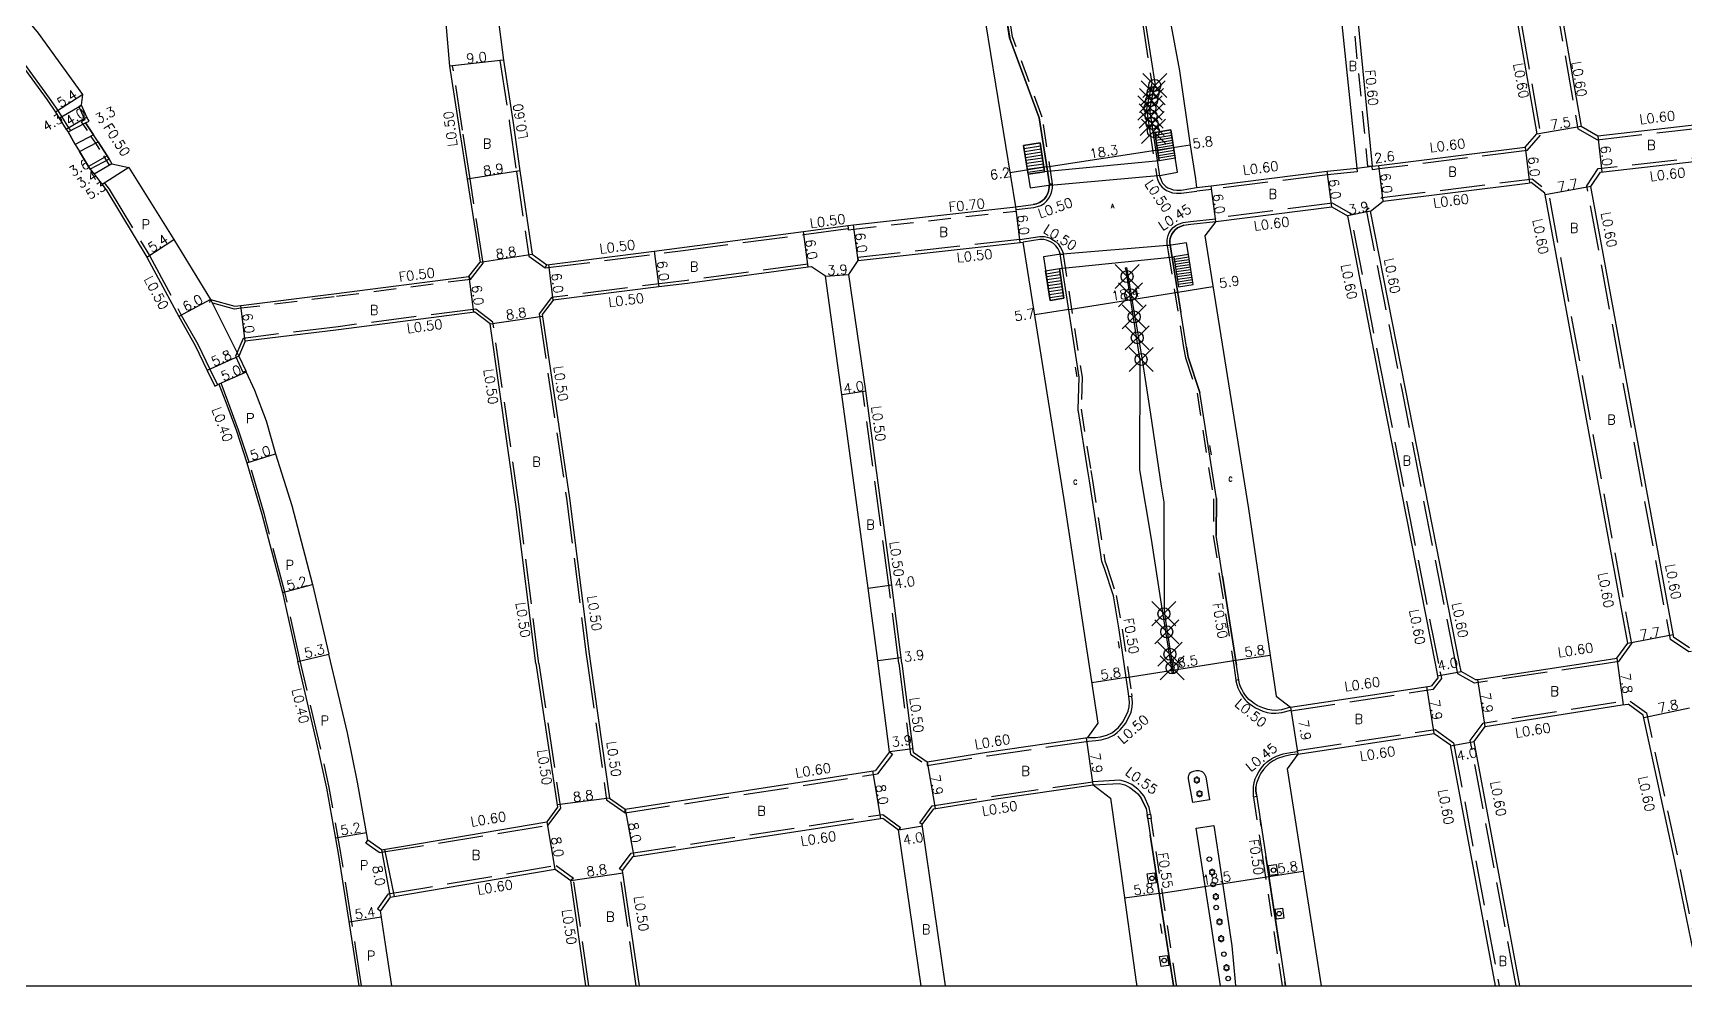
# Model space of a CAD drawing. Header units: metres. Extents: x -1600 to -800, y -109200 to -108599.
# Drawn here: x -1260 to -984.9, y -109200 to -109041.4 of the extents above; entities that cross this region are included whole.
import ezdxf

# ---------------------------------------------------------------- set-up
doc = ezdxf.new("R2010")
doc.units = ezdxf.units.M
doc.header["$LTSCALE"] = 2.5
doc.header["$PDMODE"] = 35
doc.header["$PDSIZE"] = 2
for name, pattern in [('22320', [2.5, 1.5, -1]), ('22330', [4, 3, -1]), ('6301000', [1, 0.5, -0.5])]:
    doc.linetypes.add(name, pattern=pattern)
doc.layers.get('0').update_dxf_attribs({"color": 150, "lineweight": 50})
for name, color, linetype in [('2101000', 7, 'Continuous'), ('2101001', 1, 'Continuous'), ('2212000', 233, 'Continuous'), ('2212100', 7, 'Continuous'), ('2213000', 3, 'Continuous'), ('2215000', 6, 'Continuous'), ('2226000', 40, 'Continuous'), ('2227000', 1, 'Continuous'), ('2227100', 7, 'Continuous'), ('2232000', 120, '22320'), ('2232001', 4, '6301000'), ('2233000', 120, '22330'), ('2235000', 4, 'Continuous'), ('2236000', 3, 'Continuous'), ('2238000', 3, 'Continuous'), ('2239000', 3, 'Continuous'), ('6165200', 90, '61300'), ('9107000', 4, 'Continuous'), ('9201100', 215, 'Continuous'), ('9201500', 222, 'Continuous'), ('9202100', 82, 'Continuous'), ('9202200', 82, 'Continuous'), ('9203500', 155, 'Continuous'), ('999', 7, 'Continuous')]:
    doc.layers.add(name, color=color, linetype=linetype)
doc.layers.add('9304120', color=1, linetype='Continuous', lineweight=30)
doc.styles.add('Dm_Anotation', font='txt.shx', dxfattribs={"bigfont": 'pscdm.shx'})
doc.linetypes.add('61300', pattern='A,2,-0.75,[1,dmdr.shx,S=0.15,R=0,X=0,Y=0],-0.75', length=3.5)

# ---------------------------------------------------------------- blocks, each defined once
blk = doc.blocks.new('223900')
at = {"linetype": 'Continuous'}
for centre, start, end in [((-0.57735, 0.333333), 30, 270), ((-0.57735, -0.333333), 90, 330), ((0, 0.666667), 330, 210), ((0.57735, 0.333333), 270, 150), ((0.57735, -0.333333), 210, 90), ((0, -0.666667), 150, 30)]:
    blk.add_arc(centre, 0.333333, start, end, dxfattribs=at)
blk = doc.blocks.new('223800')
at = {"color": 0, "linetype": 'Continuous'}
blk.add_circle((0, 0), 0.75, dxfattribs=at)

msp = doc.modelspace()

# ---------------------------------------------------------------- linework, layer by layer
at = {"layer": '2101000'}
for points in [[(-1077.9, -109000.37), (-1069.1, -109047.73), (-1067.28, -109060.08), (-1066.41, -109065.66), (-1066.26, -109067.15)], [(-1312.89, -109002.42), (-1312.43, -109002.82), (-1309.01, -109006.1), (-1308.71, -109005.7), (-1302.32, -109009.71), (-1291.18, -109018.09), (-1282.65, -109024.61), (-1279.5, -109027.5), (-1276.46, -109030.28), (-1269.15, -109037.84), (-1266.64, -109040.81), (-1263.33, -109044.74), (-1257.63, -109052.56), (-1256.22, -109054.6), (-1255.63, -109055.57), (-1254.45, -109057.45), (-1254.15, -109057.89)], [(-1250.66, -109056.08), (-1251.02, -109055.4), (-1251.92, -109053.4), (-1251.68, -109051.66), (-1259.05, -109041.43), (-1262.63, -109037.2), (-1265.31, -109034.48), (-1272.64, -109026.6), (-1271.91, -109024.1), (-1270.1, -109023.54), (-1267.68, -109022.79), (-1250.82, -109017.3), (-1239.49, -109013.35), (-1223.26, -109007.69), (-1220.94, -109007.04), (-1218.97, -109006.6), (-1216.02, -109006.03), (-1194.81, -109002.47), (-1193.65, -109002.27)], [(-1191.43, -109004.29), (-1191.84, -109010.39), (-1192.33, -109015.99), (-1192.08, -109026.23), (-1191.89, -109032.58), (-1191.47, -109037.39), (-1191.31, -109039.21), (-1190.61, -109046.93), (-1188.95, -109057.66), (-1187.69, -109065.76), (-1185.55, -109079.58)], [(-1010.51, -109009.31), (-1007.7, -109025.43), (-1002.2, -109056.98)], [(-1015.09, -109026.71), (-1009.59, -109058.22)], [(-1096.33, -109070.34), (-1096.33, -109070.34), (-1102.99, -109029.46)], [(-1135.6, -109032.21), (-1140.58, -109032.52), (-1146.52, -109032.67), (-1146.44, -109033.47), (-1158.94, -109034.72), (-1158.88, -109035.42), (-1177.7, -109037.21), (-1181.42, -109037.39), (-1182.74, -109037.48), (-1182.72, -109037.76), (-1181.66, -109045.92), (-1180.04, -109056.38), (-1178.9, -109064.37), (-1176.86, -109078.21)], [(-953.3, -109053.32), (-999.42, -109058.56)], [(-999.42, -109058.56), (-1002.2, -109056.98)], [(-1252.94, -109059.95), (-1252.24, -109061.13)], [(-1249.16, -109059.53), (-1249.91, -109058.37)], [(-1011.51, -109060.39), (-1009.59, -109058.22)], [(-1247.31, -109062.42), (-1246.87, -109063.18), (-1244.02, -109063.81), (-1236.52, -109075.76), (-1230.43, -109085.77), (-1226.37, -109086.86), (-1225.38, -109086.74), (-1209.89, -109084.84), (-1187.39, -109081.95)], [(-1036.99, -109063.58), (-1035.89, -109063.44), (-1011.51, -109060.39)], [(-1250.44, -109064.06), (-1249.78, -109064.93), (-1248.49, -109066.65), (-1247.7, -109067.71), (-1241.05, -109078.71), (-1235.72, -109088.6), (-1232.98, -109093.43), (-1230.98, -109097.6), (-1229.71, -109100.2), (-1229.26, -109099.98), (-1229.05, -109099.87), (-1227.89, -109102.83), (-1226.12, -109107.63), (-1224.38, -109112.92), (-1221.91, -109121.48), (-1218.45, -109134.55), (-1215.88, -109146)], [(-1174.44, -109079.98), (-1156.55, -109077.73), (-1131.68, -109074.45), (-1124.33, -109073.47), (-1123.37, -109073.34), (-1096.33, -109070.34), (-1096.09, -109070.31)], [(-1063.04, -109072.81), (-1064.88, -109075.18), (-1057.6, -109120.59), (-1052.96, -109151.8), (-1050.61, -109153.62)], [(-1115.3, -109146.32), (-1115.43, -109145.34), (-1116.97, -109133.26), (-1121.33, -109100.97), (-1124.15, -109081.61), (-1122.58, -109079.29), (-1095.63, -109076.3), (-1095.11, -109076.24)], [(-1084.33, -109158.66), (-1082.64, -109156.26), (-1088.3, -109119.06), (-1095.11, -109076.24), (-1095.11, -109076.24)], [(-1176.86, -109078.21), (-1174.44, -109079.98)], [(-1187.39, -109081.95), (-1185.55, -109079.58)], [(-1119.23, -109146.32), (-1119.3, -109145.83), (-1120.94, -109133.8), (-1125.29, -109101.55), (-1128.04, -109081.89), (-1130.36, -109080.33), (-1130.89, -109080.4), (-1151.01, -109083.08), (-1155.8, -109083.68), (-1173.37, -109085.89)], [(-1186.4, -109087.87), (-1209.11, -109090.79), (-1224.65, -109092.69), (-1225.71, -109095.18), (-1224.57, -109097.64), (-1224.47, -109097.85), (-1223.09, -109100.84), (-1221.18, -109105.97), (-1219.59, -109111.47), (-1216.91, -109120.04), (-1213.42, -109133.22), (-1210.73, -109144.79)], [(-1176.25, -109146.32), (-1179.53, -109120.27), (-1183.85, -109089.81)], [(-1175.18, -109088.28), (-1170.65, -109118.8), (-1167.38, -109144.75), (-1167.16, -109146.32)], [(-1049.36, -109161.42), (-1051.13, -109163.88), (-1048.61, -109180.17), (-1045.51, -109200)], [(-1109.97, -109170.51), (-1099.97, -109168.91), (-1083.45, -109166.52)], [(-1083.45, -109166.52), (-1080.59, -109168.77), (-1078.77, -109181.28), (-1076.29, -109199.38), (-1076.19, -109200)], [(-1108.05, -109200), (-1111.92, -109173.16)]]:
    msp.add_lwpolyline(points, dxfattribs=at)
at = {"layer": '2101000', "flags": 128}
for points in [[(-1041.36, -109029.45), (-1040.21, -109038.22), (-1039.51, -109038.16), (-1036.99, -109063.58)], [(-1042.2, -109038.39), (-1039.57, -109063.9)], [(-1000.6, -109066.96), (-998.99, -109064.55), (-952.62, -109059.28), (-951.53, -109059.16)], [(-1066.26, -109067.15), (-1063.8, -109066.85), (-1044.48, -109064.42), (-1039.57, -109063.9)], [(-1037.29, -109071.07), (-1035.17, -109069.4), (-1011.05, -109066.38), (-1010.52, -109066.32)], [(-1008.23, -109068.09), (-1010.52, -109066.32)], [(-994.45, -109142.94), (-1008.18, -109068.36), (-1008.23, -109068.09)], [(-984.14, -109143.76), (-986.79, -109142), (-1000.6, -109066.96)], [(-1063.04, -109072.81), (-1043.73, -109070.37), (-1041.11, -109071.83)], [(-1041.11, -109071.83), (-1035.37, -109101.33), (-1026.53, -109146.33)], [(-1022.46, -109146.33), (-1031.43, -109100.64), (-1037.29, -109071.07)], [(-1173.37, -109085.89), (-1175.18, -109088.28)], [(-1183.85, -109089.81), (-1186.4, -109087.87)], [(-1205.94, -109166.07), (-1207.64, -109157.88), (-1210.73, -109144.79)], [(-996.25, -109145.46), (-994.45, -109142.94)], [(-1205.67, -109200), (-1206.61, -109193.89), (-1209.14, -109177.95), (-1211.04, -109167.07), (-1212.81, -109159.05), (-1215.88, -109146)], [(-1176.25, -109146.32), (-1172.67, -109170.27)], [(-1167.16, -109146.32), (-1164.01, -109168.73), (-1161.4, -109170.58)], [(-1117.36, -109161.05), (-1119.23, -109146.32)], [(-1115.3, -109146.32), (-1113.42, -109161.12), (-1111.1, -109162.69)], [(-1026.53, -109146.33), (-1026.12, -109148.42), (-1026.06, -109148.71), (-1027.1, -109150.06)], [(-1019.84, -109148.98), (-1022.2, -109147.65), (-1022.46, -109146.33)], [(-1019.84, -109148.98), (-1019.42, -109149), (-1001.91, -109146.33)], [(-1001.91, -109146.33), (-996.25, -109145.46)], [(-1050.61, -109153.62), (-1027.71, -109150.15), (-1027.1, -109150.06)], [(-1012.4, -109200), (-1020.01, -109159.31), (-1018.19, -109156.8), (-995.38, -109153.22), (-994.37, -109153.09)], [(-982.31, -109200), (-986.61, -109179.23), (-991.87, -109154.92), (-994.37, -109153.09)], [(-1111.1, -109162.69), (-1101.16, -109161.1), (-1084.33, -109158.66)], [(-1049.36, -109161.42), (-1026.66, -109157.98)], [(-1026.66, -109157.98), (-1023.97, -109159.89)], [(-1117.36, -109161.05), (-1119.71, -109164.16)], [(-1016.47, -109200), (-1023.97, -109159.89)], [(-1161.4, -109170.58), (-1119.71, -109164.16)], [(-1204.24, -109175.75), (-1205.94, -109166.07)], [(-1201.96, -109177.37), (-1195.63, -109176.31), (-1174.44, -109172.7)], [(-1172.67, -109170.27), (-1174.44, -109172.7)], [(-1160.07, -109178.47), (-1118.49, -109172.07)], [(-1118.49, -109172.07), (-1115.84, -109174.03)], [(-1111.92, -109173.16), (-1109.97, -109170.51)], [(-1112.09, -109200), (-1115.84, -109174.03)], [(-1201.96, -109177.37), (-1204.24, -109175.75)], [(-1200.52, -109185.24), (-1194.28, -109184.2), (-1173.04, -109180.57)], [(-1173.04, -109180.57), (-1170.45, -109182.45)], [(-1161.8, -109180.8), (-1160.07, -109178.47)], [(-1159.02, -109200), (-1161.8, -109180.8)], [(-1167.91, -109200), (-1170.45, -109182.45)], [(-1200.52, -109185.24), (-1202.15, -109187.51)], [(-1200.21, -109200), (-1201.27, -109193.07), (-1202.15, -109187.51)]]:
    msp.add_lwpolyline(points, dxfattribs=at)
at = {"layer": '2101001'}
for points in [[(-1249.91, -109058.37), (-1251.22, -109056.37), (-1250.66, -109056.08)], [(-1254.15, -109057.89), (-1252.94, -109059.95)], [(-1247.31, -109062.42), (-1247.63, -109061.87), (-1249.16, -109059.53)], [(-1252.24, -109061.13), (-1250.77, -109063.63), (-1250.44, -109064.06)]]:
    msp.add_lwpolyline(points, dxfattribs=at)
at = {"layer": '2212000'}
for points in [[(-1072.08, -109065.06), (-1069.43, -109064.58), (-1070.52, -109057.53), (-1073.18, -109057.99), (-1072.46, -109062.69), (-1091.55, -109064.5), (-1092.27, -109059.72), (-1095.03, -109060.13), (-1093.96, -109067.17), (-1091.21, -109066.79)], [(-1070.03, -109078.68), (-1069.23, -109083.68), (-1066.81, -109083.27), (-1067.6, -109078.3), (-1067.92, -109076.33), (-1070.44, -109076.74), (-1089.17, -109078.29), (-1091.72, -109078.68), (-1090.62, -109085.92), (-1088.33, -109085.57), (-1089.08, -109080.63)]]:
    msp.add_lwpolyline(points, close=True, dxfattribs=at)
msp.add_lwpolyline([(-1095.03, -109060.13), (-1092.27, -109059.72)], dxfattribs=at)
at = {"layer": '2212100'}
for points in [[(-1070.44, -109058.03), (-1073.1, -109058.49)], [(-1070.38, -109058.45), (-1073.04, -109058.92)], [(-1070.31, -109058.87), (-1072.97, -109059.33)], [(-1070.25, -109059.29), (-1072.91, -109059.75)], [(-1070.18, -109059.71), (-1072.85, -109060.17)], [(-1094.95, -109060.62), (-1092.2, -109060.22)], [(-1094.88, -109061.12), (-1092.12, -109060.71)], [(-1094.8, -109061.61), (-1092.05, -109061.2)], [(-1094.73, -109062.11), (-1091.97, -109061.7)], [(-1094.65, -109062.6), (-1091.9, -109062.19)], [(-1094.58, -109063.09), (-1091.83, -109062.69)], [(-1070.12, -109060.13), (-1072.78, -109060.59)], [(-1070.05, -109060.55), (-1072.72, -109061)], [(-1069.99, -109060.96), (-1072.65, -109061.43)], [(-1069.92, -109061.39), (-1072.59, -109061.85)], [(-1069.86, -109061.81), (-1072.53, -109062.27)], [(-1094.5, -109063.59), (-1091.75, -109063.18)], [(-1094.43, -109064.08), (-1091.68, -109063.68)], [(-1094.35, -109064.58), (-1091.6, -109064.17)], [(-1094.3, -109064.91), (-1091.55, -109064.5)], [(-1067.53, -109078.71), (-1069.96, -109079.1)], [(-1067.47, -109079.14), (-1069.9, -109079.51)], [(-1091.37, -109080.97), (-1089.08, -109080.63)], [(-1091.29, -109081.47), (-1089.01, -109081.12)], [(-1091.22, -109081.96), (-1088.93, -109081.62)], [(-1067.4, -109079.57), (-1069.83, -109079.93)], [(-1067.33, -109079.98), (-1069.76, -109080.35)], [(-1067.26, -109080.4), (-1069.69, -109080.78)], [(-1067.2, -109080.81), (-1069.63, -109081.19)], [(-1067.13, -109081.25), (-1069.56, -109081.62)], [(-1067.06, -109081.66), (-1069.49, -109082.02)], [(-1091.14, -109082.46), (-1088.86, -109082.11)], [(-1091.07, -109082.95), (-1088.78, -109082.6)], [(-1090.99, -109083.45), (-1088.71, -109083.1)], [(-1090.92, -109083.94), (-1088.63, -109083.59)], [(-1090.84, -109084.43), (-1088.56, -109084.09)], [(-1090.77, -109084.93), (-1088.48, -109084.58)], [(-1067, -109082.08), (-1069.43, -109082.45)], [(-1066.93, -109082.49), (-1069.36, -109082.88)], [(-1066.86, -109082.92), (-1069.29, -109083.29)], [(-1090.69, -109085.42), (-1088.41, -109085.08)]]:
    msp.add_lwpolyline(points, dxfattribs=at)
at = {"layer": '2213000'}
for points in [[(-1096.33, -109070.34), (-1093.46, -109069.95), (-1092.88, -109069.82), (-1092.4, -109069.65), (-1091.94, -109069.36), (-1091.56, -109069.03), (-1091.26, -109068.64), (-1091.03, -109068.22), (-1090.89, -109067.81), (-1090.77, -109067.14), (-1090.75, -109066.52), (-1092.44, -109055.55), (-1097.39, -109042.22), (-1100.09, -109024.39), (-1101.85, -109015.06), (-1103.41, -109005.53)], [(-1097.16, -109042.94), (-1098.25, -109036.21), (-1100.06, -109024.79), (-1100.89, -109019.52)], [(-1074.99, -109038.09), (-1073.21, -109049.78), (-1074.09, -109054.11), (-1072.46, -109064.84), (-1072.39, -109065.19), (-1072.21, -109065.73), (-1072.04, -109066.16), (-1071.88, -109066.38), (-1071.64, -109066.68), (-1071.33, -109066.95), (-1071, -109067.16), (-1070.54, -109067.37), (-1070.13, -109067.5), (-1069.53, -109067.57), (-1068.8, -109067.55), (-1066.26, -109067.15)], [(-1050.61, -109153.62), (-1052.08, -109154.03), (-1053.01, -109154.14), (-1053.7, -109154.09), (-1054.37, -109153.99), (-1055.04, -109153.8), (-1055.63, -109153.57), (-1056.16, -109153.31), (-1056.65, -109153), (-1057.17, -109152.61), (-1057.52, -109152.32), (-1057.77, -109152.07), (-1058.09, -109151.66), (-1058.42, -109151.16), (-1058.66, -109150.75), (-1058.9, -109150.22), (-1059.06, -109149.72), (-1059.22, -109149.11), (-1059.57, -109146.62), (-1061.92, -109131.82), (-1062.96, -109125.02), (-1062.92, -109118.91), (-1065.67, -109101.25), (-1067.62, -109095.37), (-1067.91, -109093.68), (-1070.45, -109077.75), (-1070.64, -109076.69), (-1070.66, -109076.35), (-1070.66, -109075.95), (-1070.62, -109075.64), (-1070.53, -109075.28), (-1070.37, -109074.92), (-1070.09, -109074.49), (-1069.79, -109074.15), (-1069.41, -109073.84), (-1069.04, -109073.65), (-1068.37, -109073.4), (-1067.2, -109073.23), (-1063.04, -109072.81)], [(-1084.33, -109158.66), (-1083.09, -109158.68), (-1082.24, -109158.55), (-1081.15, -109158.25), (-1080.26, -109157.82), (-1079.77, -109157.46), (-1079.3, -109157.06), (-1078.44, -109155.99), (-1077.61, -109154.28), (-1077.46, -109153.53), (-1077.4, -109152.76), (-1077.59, -109151.35), (-1077.97, -109148.69), (-1079.11, -109140.72), (-1080.07, -109135.07), (-1081.59, -109130.54), (-1082, -109129.38), (-1082.17, -109128.2), (-1084.08, -109115.95), (-1084.34, -109114.3), (-1085.96, -109104.05), (-1085.81, -109098.71), (-1088.95, -109078.17), (-1089.13, -109077.69), (-1089.3, -109077.36), (-1089.66, -109076.85), (-1090.08, -109076.45), (-1090.55, -109076.16), (-1090.92, -109075.99), (-1091.25, -109075.89), (-1091.64, -109075.8), (-1092.33, -109075.78), (-1095.11, -109076.24)], [(-1049.36, -109161.42), (-1050.55, -109161.56), (-1051.7, -109161.8), (-1052.76, -109162.17), (-1053.46, -109162.52), (-1054.12, -109162.98), (-1054.65, -109163.48), (-1055.11, -109163.99), (-1055.51, -109164.58), (-1055.82, -109165.17), (-1056.06, -109165.69), (-1056.24, -109166.24), (-1056.34, -109166.89), (-1056.35, -109167.57), (-1056.25, -109168.19), (-1051.42, -109200)], [(-1083.45, -109166.52), (-1079.07, -109166.32), (-1078.2, -109166.53), (-1077.32, -109166.95), (-1076.4, -109167.68), (-1076.02, -109168.04), (-1075.45, -109168.73), (-1074.63, -109170.49), (-1073.95, -109174.88), (-1070.1, -109199.92), (-1070.09, -109200)]]:
    msp.add_lwpolyline(points, dxfattribs=at)
at = {"layer": '2215000'}
for points in [[(-1095.03, -109060.13), (-1092.27, -109059.72), (-1091.55, -109064.5), (-1094.3, -109064.91)], [(-1072.46, -109062.69), (-1073.18, -109057.99), (-1070.52, -109057.53), (-1069.8, -109062.22)], [(-1070.03, -109078.68), (-1069.23, -109083.68), (-1066.81, -109083.27), (-1067.6, -109078.3)], [(-1089.08, -109080.63), (-1088.33, -109085.57), (-1090.62, -109085.92), (-1091.37, -109080.97)]]:
    msp.add_lwpolyline(points, close=True, dxfattribs=at)
at = {"layer": '2226000'}
for points in [[(-1078.06, -109080.47), (-1077.88, -109080.44), (-1077.85, -109080.68), (-1077.29, -109084.06), (-1076.76, -109087.4), (-1076.26, -109090.22), (-1075.34, -109095.47), (-1073.92, -109104.87), (-1072.15, -109116.84), (-1071.68, -109119.5), (-1071.71, -109124.45)], [(-1070.28, -109147.94), (-1070.37, -109147.29), (-1072.09, -109136.48), (-1073.74, -109125.65), (-1075.68, -109114.13), (-1075.64, -109095.94), (-1077.92, -109081.29), (-1078.06, -109080.47)], [(-1071.71, -109124.45), (-1071.61, -109133.83), (-1071.61, -109137.76), (-1070.16, -109147.18), (-1070.05, -109147.92), (-1070.28, -109147.94)], [(-1066.3, -109173.76), (-1063.37, -109173.31), (-1062.59, -109178.43), (-1060.35, -109193.35), (-1059.8, -109199.3), (-1059.74, -109200)], [(-1062.27, -109200), (-1063.76, -109190.1), (-1066.3, -109173.76)]]:
    msp.add_lwpolyline(points, dxfattribs=at)
msp.add_lwpolyline([(-1066.74, -109164.24), (-1066.53, -109164.18), (-1066.32, -109164.14), (-1066.09, -109164.12), (-1065.84, -109164.15), (-1065.45, -109164.28), (-1065.27, -109164.38), (-1065.13, -109164.5), (-1064.98, -109164.66), (-1064.78, -109164.97), (-1064.7, -109165.22), (-1064.08, -109169.05), (-1066.86, -109169.5), (-1067.58, -109165.51), (-1067.59, -109165.28), (-1067.51, -109164.92), (-1067.4, -109164.71), (-1067.22, -109164.5), (-1067.06, -109164.38), (-1066.87, -109164.29)], close=True, dxfattribs=at)
at = {"layer": '2227000'}
for points in [[(-1097.39, -109042.22), (-1092.44, -109055.55), (-1090.75, -109066.52), (-1090.77, -109067.14), (-1090.89, -109067.81), (-1091.03, -109068.22), (-1091.26, -109068.64), (-1091.56, -109069.03), (-1091.94, -109069.36), (-1092.4, -109069.65), (-1092.88, -109069.82), (-1093.46, -109069.95)], [(-1068.37, -109073.4), (-1069.04, -109073.65), (-1069.41, -109073.84), (-1069.79, -109074.15), (-1070.09, -109074.49), (-1070.37, -109074.92), (-1070.53, -109075.28), (-1070.62, -109075.64), (-1070.66, -109075.95), (-1070.66, -109076.35), (-1070.64, -109076.69), (-1070.45, -109077.75), (-1068.83, -109087.89)], [(-1085.87, -109104.6), (-1085.96, -109104.05), (-1085.81, -109098.71), (-1088.95, -109078.17), (-1089.13, -109077.69), (-1089.3, -109077.36), (-1089.66, -109076.85), (-1090.08, -109076.45), (-1090.55, -109076.16), (-1090.92, -109075.99), (-1091.25, -109075.89), (-1091.64, -109075.8), (-1092.33, -109075.78)], [(-1067.91, -109093.68), (-1067.62, -109095.37), (-1065.67, -109101.25)], [(-1084.08, -109115.95), (-1084.34, -109114.3)], [(-1062.92, -109118.91), (-1062.96, -109125.02)], [(-1081.59, -109130.54), (-1082, -109129.38), (-1082.17, -109128.2)], [(-1061.92, -109131.82), (-1059.57, -109146.62)], [(-1077.97, -109148.69), (-1079.11, -109140.72)], [(-1078.44, -109155.99), (-1077.61, -109154.28)], [(-1056.25, -109168.19), (-1056.35, -109167.57), (-1056.34, -109166.89)], [(-1074.63, -109170.49), (-1075.45, -109168.73)], [(-1055.46, -109173.42), (-1055.65, -109172.19)], [(-1070.09, -109200), (-1070.1, -109199.92), (-1073.95, -109174.88)], [(-1052.31, -109194.18), (-1054.69, -109178.46)], [(-1051.42, -109200), (-1051.52, -109199.34)]]:
    msp.add_lwpolyline(points, dxfattribs=at)
at = {"layer": '2227100'}
for p in [(-1073.19, -109050.13, 2.71), (-1073.73, -109052.63, 2.76), (-1073.47, -109051.36, 2.75), (-1073.99, -109053.9, 2.76), (-1073.82, -109055.23, 2.77), (-1073.65, -109056.46, 2.78), (-1073.42, -109057.78, 2.79), (-1077.81, -109081.95, 3.08), (-1077.23, -109084.97, 2.53), (-1076.63, -109088.67, 2.59), (-1076.1, -109092.13, 2.6), (-1075.47, -109095.73, 2.6), (-1071.66, -109138.05, 2.6), (-1071.2, -109141.07, 2.53), (-1070.66, -109144.8, 2.53), (-1070.32, -109147.07, 2.93)]:
    msp.add_point(p, dxfattribs=at)
at = {"layer": '2232000'}
for points in [[(-1090.75, -109066.54), (-1090.21, -109066.52), (-1091.92, -109055.42), (-1096.88, -109042.08), (-1099.57, -109024.3), (-1101.33, -109014.96), (-1102.92, -109005.44)], [(-1251.92, -109053.4), (-1252.35, -109053.66), (-1251.47, -109055.62), (-1251.34, -109055.87)], [(-1251.34, -109055.87), (-1251.94, -109056.18), (-1251.67, -109056.6)], [(-1250.36, -109058.6), (-1250.33, -109058.64), (-1249.6, -109059.76)], [(-1247.75, -109062.65), (-1247.74, -109062.67), (-1247.3, -109063.43), (-1246.87, -109063.18)], [(-1124.33, -109073.47), (-1124.26, -109073.97), (-1124.23, -109074.17), (-1123.29, -109074.04), (-1096.25, -109071.04), (-1096.27, -109070.83), (-1096.33, -109070.34)], [(-1088.93, -109078.28), (-1088.44, -109078.21), (-1085.31, -109098.68), (-1085.46, -109104.01), (-1083.85, -109114.22), (-1083.59, -109115.87), (-1081.68, -109128.13), (-1081.52, -109129.27), (-1081.14, -109130.33), (-1079.6, -109135.03), (-1078.62, -109140.65), (-1077.09, -109151.31), (-1077.02, -109151.83), (-1077.52, -109151.88)], [(-1070.62, -109076.77), (-1071.12, -109076.82), (-1070.94, -109077.83), (-1068.39, -109093.76), (-1068.1, -109095.49), (-1066.15, -109101.36), (-1063.41, -109118.94), (-1063.45, -109125.05), (-1062.4, -109131.89), (-1060.05, -109146.69), (-1059.71, -109149.1), (-1059.23, -109149.02)], [(-1187.39, -109081.95), (-1187.13, -109082.42), (-1209.82, -109085.34), (-1225.32, -109087.23), (-1226.41, -109087.37), (-1230.56, -109086.25), (-1230.43, -109085.77)], [(-1051.94, -109200), (-1052.76, -109194.63), (-1055.21, -109178.54), (-1056.74, -109168.52), (-1056.22, -109168.44)], [(-1069.54, -109200), (-1069.56, -109199.84), (-1073.82, -109172.11)]]:
    msp.add_lwpolyline(points, dxfattribs=at)
at = {"layer": '2232000', "flags": 128}
msp.add_lwpolyline([(-1036.99, -109063.58), (-1037.69, -109063.65), (-1040.14, -109038.92), (-1040.21, -109038.22)], dxfattribs=at)
at = {"layer": '2232001'}
for points in [[(-1251.67, -109056.6), (-1250.33, -109058.64)], [(-1249.6, -109059.76), (-1247.74, -109062.67)]]:
    msp.add_lwpolyline(points, dxfattribs=at)
at = {"layer": '2233000'}
for points in [[(-1079.4, -109007.34), (-1079.27, -109007.87), (-1078.37, -109012.29), (-1078.07, -109014.12), (-1077.86, -109015.78), (-1077.69, -109017.75), (-1077.51, -109019.63), (-1077.39, -109021.43), (-1076.84, -109027.82), (-1075.46, -109038.15), (-1073.69, -109049.77), (-1073.79, -109050.3)], [(-1011.1, -109009.41), (-1008.29, -109025.53), (-1002.74, -109057.36)], [(-1254.15, -109057.89), (-1253.7, -109057.66), (-1254.04, -109057.18), (-1255.2, -109055.31), (-1255.8, -109054.33), (-1257.22, -109052.27), (-1262.93, -109044.43), (-1266.26, -109040.49), (-1268.78, -109037.5), (-1276.1, -109029.93), (-1276.46, -109030.28)], [(-1181.66, -109045.92), (-1182.26, -109045.99), (-1180.63, -109056.47), (-1179.49, -109064.46), (-1177.41, -109078.55), (-1174.72, -109080.52), (-1174.44, -109079.98)], [(-1187.13, -109082.42), (-1185.02, -109079.72), (-1187.2, -109065.68), (-1188.45, -109057.59), (-1190.11, -109046.88), (-1190.61, -109046.93)], [(-1073.9, -109050.83), (-1074.57, -109054.1), (-1072.93, -109064.93), (-1072.86, -109065.34), (-1072.68, -109065.91), (-1072.47, -109066.39), (-1072.28, -109066.67), (-1072, -109067.02), (-1071.63, -109067.34), (-1071.24, -109067.6), (-1070.71, -109067.83), (-1070.24, -109067.99), (-1069.55, -109068.07), (-1068.79, -109068.05), (-1066.19, -109067.75)], [(-999.54, -109059.18), (-953.23, -109053.92)], [(-1011.21, -109060.96), (-1008.95, -109058.4)], [(-999.54, -109059.18), (-1002.74, -109057.36)], [(-1011.21, -109060.96), (-1035.82, -109064.04), (-1036.92, -109064.18), (-1036.99, -109063.58)], [(-1039.57, -109063.9), (-1039.51, -109064.5), (-1044.42, -109065.01), (-1063.72, -109067.45), (-1066.19, -109067.75)], [(-1248.49, -109066.65), (-1248.07, -109066.39), (-1247.28, -109067.43), (-1240.61, -109078.46), (-1235.29, -109088.35), (-1232.53, -109093.2), (-1230.53, -109097.38), (-1229.26, -109099.98)], [(-1096.28, -109070.8), (-1093.35, -109070.45), (-1092.74, -109070.31), (-1092.18, -109070.11), (-1091.63, -109069.78), (-1091.19, -109069.37), (-1090.83, -109068.92), (-1090.56, -109068.43), (-1090.4, -109067.94), (-1090.25, -109067.24), (-1090.21, -109066.52)], [(-1025.92, -109146.33), (-1034.78, -109101.21), (-1040.58, -109071.44), (-1043.61, -109069.75), (-1063.12, -109072.21), (-1063.1, -109072.34)], [(-1071.12, -109076.82), (-1071.13, -109076.37), (-1071.13, -109075.92), (-1071.09, -109075.55), (-1070.97, -109075.12), (-1070.79, -109074.69), (-1070.47, -109074.2), (-1070.11, -109073.8), (-1069.67, -109073.45), (-1069.24, -109073.21), (-1068.49, -109072.94), (-1067.26, -109072.76), (-1063.1, -109072.34)], [(-1174.72, -109080.52), (-1151.7, -109077.62), (-1131.62, -109074.95), (-1124.26, -109073.97)], [(-1095.69, -109075.8), (-1122.65, -109078.8), (-1122.58, -109079.29)], [(-1095.69, -109075.8), (-1092.35, -109075.29), (-1091.58, -109075.31), (-1091.13, -109075.41), (-1090.75, -109075.53), (-1090.31, -109075.72), (-1089.77, -109076.05), (-1089.28, -109076.52), (-1088.87, -109077.1), (-1088.68, -109077.49), (-1088.47, -109078.05), (-1088.44, -109078.21)], [(-1130.89, -109080.4), (-1130.96, -109079.9), (-1151.08, -109082.58), (-1173.64, -109085.42)], [(-1186.26, -109087.35), (-1209.17, -109090.29), (-1225, -109092.23), (-1226.26, -109095.19), (-1225.02, -109097.85), (-1224.57, -109097.64)], [(-1175.74, -109146.32), (-1179.03, -109120.2), (-1183.39, -109089.54)], [(-1175.71, -109088.15), (-1171.14, -109118.87)], [(-1215.49, -109145.91), (-1218.06, -109134.46), (-1221.52, -109121.37), (-1223.99, -109112.81), (-1225.74, -109107.5), (-1227.52, -109102.69), (-1228.68, -109099.71), (-1229.05, -109099.87)], [(-1115.8, -109146.32), (-1115.93, -109145.4), (-1117.47, -109133.33), (-1121.83, -109101.05), (-1121.33, -109100.97)], [(-1171.14, -109118.87), (-1167.87, -109144.82), (-1167.66, -109146.32)], [(-1059.71, -109149.1), (-1059.7, -109149.2), (-1059.53, -109149.86), (-1059.36, -109150.4), (-1059.09, -109150.97), (-1058.83, -109151.42), (-1058.49, -109151.94), (-1058.14, -109152.39), (-1057.85, -109152.68), (-1057.47, -109153), (-1056.92, -109153.4), (-1056.4, -109153.74), (-1055.83, -109154.02), (-1055.2, -109154.27), (-1054.47, -109154.47), (-1053.76, -109154.58), (-1053.02, -109154.63), (-1052.03, -109154.52), (-1050.53, -109154.12)], [(-1084.24, -109159.25), (-1083.02, -109159.17), (-1082.13, -109159.04), (-1080.98, -109158.72), (-1080, -109158.25), (-1079.45, -109157.85), (-1078.94, -109157.4), (-1078.02, -109156.26), (-1077.14, -109154.44), (-1076.96, -109153.6), (-1076.9, -109152.75), (-1077.02, -109151.83)], [(-1056.74, -109168.52), (-1056.77, -109168.37), (-1056.78, -109167.58), (-1056.78, -109166.86), (-1056.66, -109166.13), (-1056.46, -109165.53), (-1056.21, -109164.97), (-1055.88, -109164.36), (-1055.45, -109163.72), (-1054.97, -109163.17), (-1054.4, -109162.64), (-1053.68, -109162.14), (-1052.93, -109161.76), (-1051.82, -109161.38), (-1050.62, -109161.13), (-1049.43, -109160.96)], [(-1110.25, -109170.04), (-1100.04, -109168.41), (-1083.52, -109166.02)], [(-1073.93, -109171.42), (-1074.1, -109170.33), (-1074.98, -109168.44), (-1075.62, -109167.66), (-1076.03, -109167.26), (-1077.03, -109166.48), (-1078.02, -109166.01), (-1078.99, -109165.77), (-1083.52, -109166.02)]]:
    msp.add_lwpolyline(points, dxfattribs=at)
at = {"layer": '2233000', "flags": 128}
for points in [[(-1017.3, -109010.49), (-1008.95, -109058.4)], [(-934.42, -109136.77), (-935.8, -109136.97), (-962.09, -109140.87), (-984.28, -109144.39), (-987.34, -109142.36), (-1001.24, -109066.83), (-999.34, -109063.99), (-952.69, -109058.69), (-951.6, -109058.56)], [(-1023.07, -109146.33), (-1032.02, -109100.75), (-1037.95, -109070.83), (-1035.41, -109068.82), (-1011.12, -109065.79), (-1010.35, -109065.69), (-1007.68, -109067.76), (-1007.59, -109068.25), (-993.82, -109143.08)], [(-1183.39, -109089.54), (-1186.26, -109087.35)], [(-1173.64, -109085.42), (-1175.71, -109088.15)], [(-995.91, -109146.02), (-993.82, -109143.08)], [(-1205.27, -109200), (-1206.21, -109193.83), (-1208.74, -109177.88), (-1210.65, -109167), (-1212.42, -109158.96), (-1215.49, -109145.91)], [(-1175.74, -109146.32), (-1172.15, -109170.4)], [(-1167.66, -109146.32), (-1164.47, -109169.02), (-1161.4, -109171.19)], [(-1115.8, -109146.32), (-1113.89, -109161.41), (-1111.09, -109163.29)], [(-1050.53, -109154.12), (-1050.52, -109154.21), (-1027.62, -109150.74), (-1026.77, -109150.61), (-1025.42, -109148.86), (-1025.53, -109148.3), (-1025.92, -109146.33)], [(-1022.73, -109148.04), (-1023.07, -109146.33)], [(-997.98, -109146.33), (-1019.69, -109149.54), (-1019.98, -109149.59), (-1022.73, -109148.04)], [(-995.91, -109146.02), (-997.98, -109146.33)], [(-1013.01, -109200), (-1020.65, -109159.17), (-1018.53, -109156.25), (-995.46, -109152.63), (-994.21, -109152.46), (-991.33, -109154.57), (-986.03, -109179.11), (-981.7, -109200)], [(-1049.43, -109160.96), (-1049.45, -109160.82), (-1026.51, -109157.35)], [(-1026.51, -109157.35), (-1023.43, -109159.54)], [(-1117.36, -109161.05), (-1116.88, -109161.41), (-1119.37, -109164.72)], [(-1111.09, -109163.29), (-1101.07, -109161.69), (-1084.24, -109159.25)], [(-1023.43, -109159.54), (-1015.86, -109200)], [(-1111.1, -109162.69), (-1111.09, -109163.29)], [(-1161.4, -109171.19), (-1119.37, -109164.72)], [(-1202.35, -109177.82), (-1195.56, -109176.74), (-1174.25, -109173.27), (-1174.44, -109172.7)], [(-1172.15, -109170.4), (-1174.25, -109173.27)], [(-1161.4, -109171.19), (-1161.4, -109170.58)], [(-1160.41, -109177.91), (-1118.47, -109171.46)], [(-1118.47, -109171.46), (-1115.54, -109173.63), (-1115.84, -109174.03)], [(-1111.92, -109173.16), (-1112.33, -109172.87), (-1110.25, -109170.04)], [(-1202.35, -109177.82), (-1204.59, -109176.24), (-1204.24, -109175.75)], [(-1161.8, -109180.8), (-1162.34, -109180.53), (-1160.41, -109177.91)], [(-1200.86, -109184.69), (-1194.38, -109183.6), (-1172.89, -109179.94)], [(-1172.89, -109179.94), (-1170, -109182.04), (-1170.45, -109182.45)], [(-1159.53, -109200), (-1162.34, -109180.53)], [(-1167.41, -109200), (-1170, -109182.04)], [(-1200.86, -109184.69), (-1202.64, -109187.16), (-1202.15, -109187.51)]]:
    msp.add_lwpolyline(points, dxfattribs=at)
at = {"layer": '2235000'}
for points in [[(-1073.44, -109050.93), (-1073.9, -109050.83), (-1073.79, -109050.3), (-1073.33, -109050.39)], [(-1074.47, -109171.51), (-1073.93, -109171.42), (-1073.82, -109172.11), (-1074.37, -109172.2)]]:
    msp.add_lwpolyline(points, close=True, dxfattribs=at)
at = {"layer": '2236000'}
for points in [[(-1054.27, -109179.98), (-1052.98, -109179.78), (-1052.73, -109181.44), (-1054.02, -109181.64)], [(-1072.96, -109182.84), (-1074.21, -109183.02), (-1074.47, -109181.37), (-1073.22, -109181.2)], [(-1053.17, -109187.23), (-1051.94, -109187.04), (-1051.69, -109188.7), (-1052.92, -109188.88)], [(-1072.12, -109196.76), (-1072.41, -109195.08), (-1071.11, -109194.92), (-1070.85, -109196.6)]]:
    msp.add_lwpolyline(points, close=True, dxfattribs=at)
at = {"layer": '6165200'}
for points in [[(-1086.45, -109097.04), (-1086.19, -109098.64)], [(-1063.76, -109111.62), (-1064.01, -109110.06)], [(-1079.28, -109142.69), (-1079.15, -109143.78)], [(-1072.27, -109189.69), (-1072.03, -109191.26)]]:
    msp.add_lwpolyline(points, dxfattribs=at)
at = {"layer": '9107000'}
for points in [[(-1096.33, -109070.34), (-1093.46, -109069.95), (-1092.88, -109069.82), (-1092.4, -109069.65), (-1091.94, -109069.36), (-1091.56, -109069.03), (-1091.26, -109068.64), (-1091.03, -109068.22), (-1090.89, -109067.81), (-1090.77, -109067.14), (-1090.75, -109066.52), (-1092.44, -109055.55), (-1097.39, -109042.22), (-1100.09, -109024.39), (-1101.85, -109015.06), (-1103.41, -109005.53)], [(-1074.99, -109038.09), (-1073.21, -109049.78), (-1074.09, -109054.11), (-1072.46, -109064.84), (-1072.39, -109065.19), (-1072.21, -109065.73), (-1072.04, -109066.16), (-1071.88, -109066.38), (-1071.64, -109066.68), (-1071.33, -109066.95), (-1071, -109067.16), (-1070.54, -109067.37), (-1070.13, -109067.5), (-1069.53, -109067.57), (-1068.8, -109067.55), (-1066.26, -109067.15)], [(-1050.61, -109153.62), (-1052.08, -109154.03), (-1053.01, -109154.14), (-1053.7, -109154.09), (-1054.37, -109153.99), (-1055.04, -109153.8), (-1055.63, -109153.57), (-1056.16, -109153.31), (-1056.65, -109153), (-1057.17, -109152.61), (-1057.52, -109152.32), (-1057.77, -109152.07), (-1058.09, -109151.66), (-1058.42, -109151.16), (-1058.66, -109150.75), (-1058.9, -109150.22), (-1059.06, -109149.72), (-1059.22, -109149.11), (-1059.57, -109146.62), (-1061.92, -109131.82), (-1062.96, -109125.02), (-1062.92, -109118.91), (-1065.67, -109101.25), (-1067.62, -109095.37), (-1067.91, -109093.68), (-1070.45, -109077.75), (-1070.64, -109076.69), (-1070.66, -109076.35), (-1070.66, -109075.95), (-1070.62, -109075.64), (-1070.53, -109075.28), (-1070.37, -109074.92), (-1070.09, -109074.49), (-1069.79, -109074.15), (-1069.41, -109073.84), (-1069.04, -109073.65), (-1068.37, -109073.4), (-1067.2, -109073.23), (-1063.04, -109072.81)], [(-1084.33, -109158.66), (-1083.09, -109158.68), (-1082.24, -109158.55), (-1081.15, -109158.25), (-1080.26, -109157.82), (-1079.77, -109157.46), (-1079.3, -109157.06), (-1078.44, -109155.99), (-1077.61, -109154.28), (-1077.46, -109153.53), (-1077.4, -109152.76), (-1077.59, -109151.35), (-1077.97, -109148.69), (-1079.11, -109140.72), (-1080.07, -109135.07), (-1081.59, -109130.54), (-1082, -109129.38), (-1082.17, -109128.2), (-1084.08, -109115.95), (-1084.34, -109114.3), (-1085.96, -109104.05), (-1085.81, -109098.71), (-1088.95, -109078.17), (-1089.13, -109077.69), (-1089.3, -109077.36), (-1089.66, -109076.85), (-1090.08, -109076.45), (-1090.55, -109076.16), (-1090.92, -109075.99), (-1091.25, -109075.89), (-1091.64, -109075.8), (-1092.33, -109075.78), (-1095.11, -109076.24)], [(-1049.36, -109161.42), (-1050.55, -109161.56), (-1051.7, -109161.8), (-1052.76, -109162.17), (-1053.46, -109162.52), (-1054.12, -109162.98), (-1054.65, -109163.48), (-1055.11, -109163.99), (-1055.51, -109164.58), (-1055.82, -109165.17), (-1056.06, -109165.69), (-1056.24, -109166.24), (-1056.34, -109166.89), (-1056.35, -109167.57), (-1056.25, -109168.19), (-1051.42, -109200)], [(-1083.45, -109166.52), (-1079.07, -109166.32), (-1078.2, -109166.53), (-1077.32, -109166.95), (-1076.4, -109167.68), (-1076.02, -109168.04), (-1075.45, -109168.73), (-1074.63, -109170.49), (-1073.95, -109174.88), (-1070.1, -109199.92), (-1070.09, -109200)]]:
    msp.add_lwpolyline(points, dxfattribs=at)
at = {"layer": '9201100'}
for points in [[(-1181.66, -109045.92), (-1190.61, -109046.93)], [(-1251.68, -109051.66), (-1256.22, -109054.6)], [(-1255.63, -109055.57), (-1251.92, -109053.4)], [(-1251.02, -109055.4), (-1254.45, -109057.45)], [(-1254.15, -109057.89), (-1251.22, -109056.37)], [(-1009.59, -109058.22), (-1002.2, -109056.93)], [(-999.42, -109058.56), (-998.74, -109064.52)], [(-1247.63, -109061.87), (-1250.77, -109063.63)], [(-1011.51, -109060.39), (-1010.77, -109066.35)], [(-1246.87, -109063.18), (-1249.78, -109064.93)], [(-1244.02, -109063.81), (-1248.49, -109066.65)], [(-1178.9, -109064.37), (-1187.69, -109065.76)], [(-1095.63, -109076.3), (-1096.33, -109070.34)], [(-1122.58, -109079.29), (-1123.37, -109073.34)], [(-1241.05, -109078.71), (-1236.52, -109075.76)], [(-1130.89, -109080.4), (-1131.68, -109074.45)], [(-1185.55, -109079.58), (-1176.86, -109078.21)], [(-1156.55, -109077.73), (-1155.8, -109083.68)], [(-1128.04, -109081.89), (-1124.15, -109081.61)], [(-1230.43, -109085.77), (-1235.72, -109088.6)], [(-1224.65, -109092.69), (-1225.38, -109086.74)], [(-1225.71, -109095.18), (-1230.98, -109097.6)], [(-1224.47, -109097.85), (-1229.05, -109099.87)], [(-1125.29, -109101.55), (-1121.33, -109100.97)], [(-1224.38, -109112.92), (-1219.59, -109111.47)], [(-1218.45, -109134.55), (-1213.42, -109133.22)], [(-1120.94, -109133.8), (-1116.97, -109133.26)], [(-1215.88, -109146), (-1210.73, -109144.79)], [(-1119.3, -109145.83), (-1115.43, -109145.34)], [(-996.25, -109145.46), (-995.22, -109153.2)], [(-984.15, -109153.75), (-991.77, -109155.4)], [(-1083.45, -109166.52), (-1084.58, -109158.7)], [(-1174.44, -109172.7), (-1173.1, -109180.58)], [(-1201.96, -109177.37), (-1200.52, -109185.24)]]:
    msp.add_lwpolyline(points, dxfattribs=at)
at = {"layer": '9201100', "flags": 128}
for points in [[(-1091.19, -109063.68), (-1073.06, -109060.93)], [(-1073.06, -109060.93), (-1067.28, -109060.03)], [(-1091.19, -109063.68), (-1097.26, -109064.66)], [(-1043.73, -109070.37), (-1044.48, -109064.42)], [(-1039.57, -109063.9), (-1036.99, -109063.58)], [(-1035.17, -109069.4), (-1035.89, -109063.44)], [(-1063.04, -109072.81), (-1063.8, -109066.85)], [(-1000.6, -109066.96), (-1008.18, -109068.36)], [(-1037.29, -109071.07), (-1041.11, -109071.83)], [(-1187.39, -109081.95), (-1186.63, -109087.9)], [(-1173.37, -109085.89), (-1174.12, -109079.94)], [(-1087.53, -109087.43), (-1069.37, -109084.53)], [(-1069.37, -109084.53), (-1063.53, -109083.6)], [(-1087.53, -109087.43), (-1093.19, -109088.33)], [(-1183.85, -109089.81), (-1175.15, -109088.52)], [(-994.45, -109142.94), (-986.88, -109141.54)], [(-1059.7, -109145.79), (-1053.98, -109144.94)], [(-1077.97, -109148.69), (-1059.7, -109145.79)], [(-1026.12, -109148.42), (-1022.2, -109147.65)], [(-1077.97, -109148.69), (-1083.66, -109149.56)], [(-1026.66, -109157.98), (-1027.89, -109150.18)], [(-1018.19, -109156.8), (-1019.42, -109149)], [(-1050.61, -109153.62), (-1049.36, -109161.42)], [(-1113.49, -109160.56), (-1117.36, -109161.05)], [(-1023.94, -109160.05), (-1020.01, -109159.31)], [(-1120.17, -109164.23), (-1118.87, -109172.13)], [(-1111.1, -109162.69), (-1109.74, -109170.47)], [(-1164.01, -109168.73), (-1172.73, -109169.86)], [(-1161.4, -109170.58), (-1159.96, -109178.45)], [(-1209.59, -109175.37), (-1204.47, -109174.47)], [(-1115.84, -109174.03), (-1111.89, -109173.37)], [(-1054.19, -109181.81), (-1048.49, -109180.92)], [(-1170.45, -109182.45), (-1161.74, -109181.19)], [(-1072.46, -109184.59), (-1054.19, -109181.81)], [(-1072.46, -109184.59), (-1078.21, -109185.37)], [(-1207.33, -109189.34), (-1202, -109188.49)]]:
    msp.add_lwpolyline(points, dxfattribs=at)
at = {"layer": '9202200'}
for points in [[(-1230.43, -109085.77), (-1225.71, -109095.18)], [(-1199.77, -109185.12), (-1201.39, -109177.27)]]:
    msp.add_lwpolyline(points, dxfattribs=at)
at = {"layer": '9304120'}
for points in [[(-1254.15, -109057.89), (-1251.22, -109056.37), (-1249.91, -109058.37), (-1252.94, -109059.95)], [(-1252.24, -109061.13), (-1249.16, -109059.53), (-1247.63, -109061.87), (-1247.31, -109062.42), (-1250.44, -109064.06), (-1250.77, -109063.63)]]:
    msp.add_lwpolyline(points, close=True, dxfattribs=at)
at = {"layer": '999'}
msp.add_lwpolyline([(-1600, -109200), (-800, -109200), (-800, -108600), (-905.03, -108600), (-910.94, -108600), (-1600, -108600)], close=True, dxfattribs=at)

# ---------------------------------------------------------------- block references
at = {"layer": '2238000', "xscale": 0.5, "yscale": 0.5, "zscale": 0.5}
for p in [(-1064.12, -109178.91, 2.04), (-1053.43, -109180.73, 1.69), (-1073.66, -109182.09, 1.66), (-1063.48, -109183.11, 2.04), (-1062.96, -109186.96, 2.04), (-1052.48, -109187.97, 1.73), (-1061.68, -109194.71, 2.04), (-1071.62, -109195.77, 1.56), (-1060.98, -109198.77, 2.04)]:
    msp.add_blockref('223800', p, dxfattribs=at)
at = {"layer": '2239000', "xscale": 0.5, "yscale": 0.5, "zscale": 0.5}
for p in [(-1066.19, -109165.74, 2.07), (-1065.73, -109168.03, 2.22), (-1063.65, -109181.08, 2.04), (-1063.04, -109185.15, 2.03), (-1062.4, -109189.34, 2.09), (-1062.14, -109192.15, 2.09), (-1061.24, -109196.97, 2.04)]:
    msp.add_blockref('223900', p, dxfattribs=at)

# ---------------------------------------------------------------- texts
at = {"layer": '9201500', "style": 'Dm_Anotation'}
for s, rotation, p in [('9.0', 6.459, (-1187.74, -109046.51)), ('5.4', 32.9637, (-1255.35, -109053.92)), ('4.0', 30.8223, (-1254, -109056.91)), ('3.3', 27.5027, (-1249.11, -109056.58)), ('4.3', 30.3234, (-1257.8, -109057.86)), ('7.5', 9.8891, (-1007.19, -109057.55)), ('5.8', 8.8754, (-1066.78, -109060.68)), ('3.6', 29.1909, (-1253.4, -109065.37)), ('18.3', 8.6126, (-1083.94, -109062.33)), ('2.6', 7.1275, (-1036.55, -109063.08)), ('6.0', 277.1256, (-1011.05, -109062.05)), ('6.0', 276.4844, (-998.98, -109060.23)), ('3.4', 31.0973, (-1252.08, -109067.34)), ('8.9', 8.9856, (-1184.89, -109065.21)), ('6.2', 9.246, (-1100.52, -109065.88)), ('6.0', 276.9019, (-1035.62, -109064.81)), ('5.3', 32.4918, (-1250.54, -109069.2)), ('6.0', 277.1977, (-1044.21, -109065.79)), ('7.7', 10.4281, (-1005.98, -109067.85)), ('6.0', 277.1977, (-1063.52, -109068.23)), ('3.9', 11.2071, (-1040.79, -109071.66)), ('6.0', 276.7074, (-1096.07, -109071.72)), ('5.4', 33.0588, (-1240.18, -109078.02)), ('6.0', 277.5874, (-1131.4, -109075.83)), ('6.0', 277.5883, (-1123.09, -109074.72)), ('8.8', 8.9869, (-1182.8, -109079.05)), ('6.0', 277.1722, (-1173.68, -109081.43)), ('6.0', 277.1689, (-1156.08, -109079.39)), ('3.9', 4.0288, (-1127.69, -109081.76)), ('5.9', 9.107, (-1062.36, -109083.89)), ('6.0', 277.322, (-1186.95, -109083.44)), ('18.4', 9.0763, (-1080.29, -109086.02)), ('6.0', 28.0899, (-1234.54, -109087.85)), ('8.8', 8.4473, (-1181.12, -109089.15)), ('5.7', 9.0411, (-1096.45, -109089.37)), ('6.0', 276.9735, (-1225.11, -109088.11)), ('5.8', 24.6752, (-1229.84, -109096.96)), ('5.0', 23.7652, (-1228.26, -109099.41)), ('4.0', 8.2273, (-1124.91, -109101.39)), ('5.0', 16.912, (-1223.55, -109112.57)), ('5.2', 14.8036, (-1217.51, -109134.2)), ('4.0', 7.6866, (-1116.42, -109133.85)), ('7.7', 10.4281, (-992.26, -109142.43)), ('5.3', 13.2723, (-1214.61, -109145.45)), ('3.9', 7.3089, (-1114.88, -109146.07)), ('18.5', 9.0166, (-1070.65, -109147.28)), ('5.8', 8.4727, (-1058.15, -109145.31)), ('5.8', 8.6534, (-1082.12, -109149.07)), ('4.0', 11.1069, (-1025.94, -109147.55)), ('7.8', 277.5558, (-995.66, -109148.04)), ('7.9', 278.9265, (-1027.42, -109152.48)), ('7.9', 278.9242, (-1018.95, -109151.3)), ('7.8', 12.205, (-989.25, -109154.6)), ('7.9', 279.077, (-1049.26, -109155.86)), ('3.9', 7.2463, (-1116.93, -109160.24)), ('7.9', 278.2425, (-1083.95, -109161.32)), ('4.0', 10.6936, (-1022.76, -109162.53)), ('8.0', 279.3809, (-1119.68, -109166.59)), ('7.9', 279.8886, (-1110.6, -109164.98)), ('8.8', 7.3553, (-1169.97, -109169.4)), ('5.2', 9.9276, (-1208.65, -109174.95)), ('8.0', 279.6819, (-1173.74, -109175.31)), ('8.0', 280.3408, (-1160.87, -109172.93)), ('4.0', 9.5484, (-1114.99, -109176.53)), ('8.0', 280.3756, (-1203.49, -109180.11)), ('8.8', 8.228, (-1167.71, -109181.81)), ('18.5', 8.6326, (-1065.14, -109183.22)), ('5.8', 8.8842, (-1052.65, -109181.32)), ('5.8', 7.7885, (-1076.64, -109184.91)), ('5.4', 9.0189, (-1206.28, -109188.92))]:
    msp.add_text(s, height=1.6, rotation=rotation, dxfattribs=at).set_placement(p)
at = {"layer": '9202100', "style": 'Dm_Anotation'}
for s, height, p in [('B', 1.6, (-1040.95, -109047.71)), ('B', 1.6, (-1185.1, -109060.62)), ('B', 1.6, (-991.23, -109060.86)), ('B', 1.6, (-1024.36, -109065.31)), ('B', 1.6, (-1054.28, -109069.01)), ('A', 0.75, (-1080.51, -109070.59, 2.01)), ('P', 1.6, (-1241.93, -109074.08)), ('B', 1.6, (-1109.08, -109075.32)), ('B', 1.6, (-1004.09, -109074.66)), ('B', 1.6, (-1150.62, -109081.1)), ('B', 1.6, (-1203.89, -109088.32)), ('P', 1.6, (-1224.52, -109106.32)), ('B', 1.6, (-997.88, -109106.55)), ('B', 1.6, (-1176.88, -109113.57)), ('B', 1.6, (-1031.93, -109113.38)), ('C', 0.75, (-1086.76, -109116.53, 1.73)), ('C', 0.75, (-1060.93, -109116.05, 1.89)), ('B', 1.6, (-1121.24, -109124.03)), ('P', 1.6, (-1217.95, -109130.77)), ('B', 1.6, (-1007.33, -109151.75)), ('P', 1.6, (-1212.12, -109156.64)), ('B', 1.6, (-1039.94, -109156.38)), ('B', 1.6, (-1095.42, -109165.03)), ('B', 1.6, (-1139.41, -109171.66)), ('B', 1.6, (-1186.94, -109179.01)), ('P', 1.6, (-1205.56, -109180.72)), ('B', 1.6, (-1164.57, -109189.28)), ('B', 1.6, (-1111.99, -109191.39)), ('P', 1.6, (-1204.4, -109195.78)), ('B', 1.6, (-1015.97, -109196.67))]:
    msp.add_text(s, height=height, dxfattribs=at).set_placement(p)
at = {"layer": '9203500', "style": 'Dm_Anotation'}
for s, rotation, p in [('F0.60', 275.6639, (-1038.16, -109047.62)), ('L0.60', 279.8891, (-1013.5, -109046.55)), ('L0.60', 279.8891, (-1003.81, -109046.29)), ('L0.60', 98.9849, (-1177.58, -109058.93)), ('L0.60', 6.4847, (-992.39, -109056.61)), ('F0.50', 303.1646, (-1248.34, -109057.1)), ('L0.50', 97.3627, (-1189.31, -109060.23)), ('L0.60', 7.1275, (-1027.31, -109061.3)), ('L0.60', 7.1978, (-1058.43, -109065.05)), ('L0.60', 6.4844, (-990.67, -109066.08)), ('L0.50', 304.0168, (-1074.96, -109066.53)), ('F0.70', 6.3367, (-1107.4, -109071.2)), ('L0.50', 19.9105, (-1092.29, -109072.29)), ('L0.45', 33.1103, (-1071.91, -109074.36)), ('L0.60', 7.1256, (-1026.72, -109070.51)), ('L0.50', 7.5867, (-1130.51, -109073.9)), ('L0.50', 327.5502, (-1091.88, -109074.51)), ('L0.60', 7.1978, (-1056.6, -109074.33)), ('L0.60', 280.4281, (-1010.27, -109072.49)), ('L0.60', 280.4281, (-998.89, -109071.36)), ('L0.50', 7.1722, (-1165.54, -109078.15)), ('L0.50', 6.3339, (-1106.08, -109079.61)), ('L0.60', 281.2071, (-1035.02, -109079.06)), ('L0.50', 298.2843, (-1241.56, -109082.39)), ('F0.50', 7.3213, (-1198.98, -109082.83)), ('L0.60', 281.0177, (-1042.19, -109080.03)), ('L0.50', 7.1689, (-1164.08, -109087.03)), ('L0.50', 7.3736, (-1197.63, -109091.39)), ('L0.50', 278.0786, (-1184.94, -109097.42)), ('L0.50', 278.4473, (-1173.32, -109096.91)), ('L0.40', 290.32, (-1230.24, -109104.05)), ('L0.50', 277.6859, (-1120.39, -109103.58)), ('L0.50', 277.6859, (-1117.36, -109126.1)), ('L0.60', 280.4281, (-999.39, -109131.35)), ('L0.60', 280.4281, (-988.18, -109129.94)), ('L0.50', 278.2665, (-1179.6, -109136.24)), ('L0.50', 278.2668, (-1167.7, -109135.13)), ('F0.50', 279.0166, (-1063.56, -109136.37)), ('L0.60', 281.1122, (-1023.72, -109136.35)), ('F0.50', 279.6658, (-1078.4, -109138.93)), ('L0.60', 281.1116, (-1030.85, -109137.49)), ('L0.60', 8.4215, (-1005.97, -109145.32)), ('L0.40', 283.0782, (-1216.89, -109150.66)), ('L0.60', 8.6112, (-1041.46, -109151.01)), ('L0.50', 277.2466, (-1114.02, -109152.05)), ('L0.50', 320.086, (-1059.99, -109153.28)), ('L0.50', 40.9115, (-1078.51, -109159.82)), ('L0.60', 9.0809, (-1103.04, -109160.63)), ('L0.60', 8.9243, (-1013.05, -109158.69)), ('L0.50', 278.488, (-1176.02, -109160.78)), ('L0.50', 278.488, (-1164.5, -109159.41)), ('L0.45', 39.3058, (-1057.22, -109164.45)), ('L0.60', 8.611, (-1038.94, -109162.58)), ('L0.60', 8.7556, (-1132.91, -109165.37)), ('L0.55', 323.762, (-1078.26, -109164.72)), ('L0.60', 280.597, (-1017.32, -109166.05)), ('L0.60', 282.205, (-992.73, -109165.29)), ('L0.50', 9.0763, (-1101.84, -109171.71)), ('L0.60', 280.5965, (-1026.03, -109167.42)), ('L0.60', 9.0871, (-1186.98, -109173.49)), ('L0.60', 8.752, (-1132.03, -109176.72)), ('F0.55', 278.7405, (-1072.68, -109177.92)), ('F0.50', 278.6326, (-1057.52, -109175.7)), ('L0.60', 9.0881, (-1185.87, -109184.82)), ('L0.50', 278.5669, (-1159.91, -109185.14)), ('L0.50', 278.5788, (-1171.91, -109187.36))]:
    msp.add_text(s, height=1.6, rotation=rotation, dxfattribs=at).set_placement(p)

doc.saveas('drawing.dxf')
